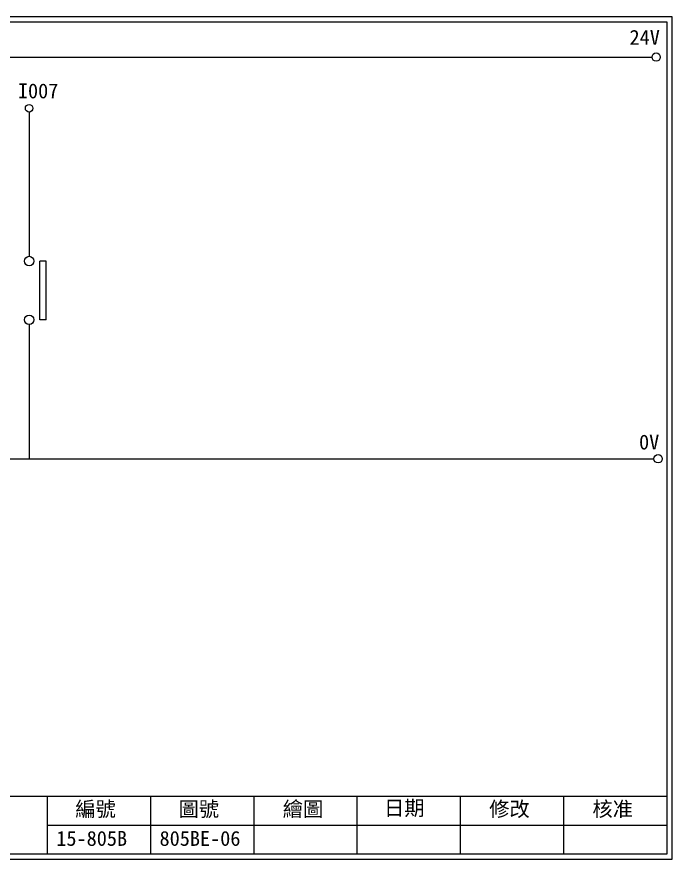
# Model space of a CAD drawing. Extents: x 275 to 562, y 265 to 469.
# Drawn here: x 403.2 to 561.9, y 264.9 to 468.9 of the extents above; entities that cross this region are included whole.
import ezdxf

# ---------------------------------------------------------------- set-up
doc = ezdxf.new("R2010")
doc.units = 0
doc.layers.get('0').update_dxf_attribs({"linetype": 'CONTINUOUS'})
doc.layers.add('圖框層', color=7, linetype='CONTINUOUS')
doc.layers.add('標尺寸層', color=3, linetype='CONTINUOUS')
doc.styles.add('STSL', font='kaiu.ttf')

msp = doc.modelspace()

# ---------------------------------------------------------------- linework, layer by layer
for p, q in [((410.3, 409.78), (408.79, 409.78)), ((410.3, 395.55), (408.79, 395.55))]:
    msp.add_line(p, q)
for centre in [(558.02, 459.17), (558.5, 361.9)]:
    msp.add_circle(centre, 1)
at = {"layer": '圖框層', "color": 7}
for p, q in [((561.9, 468.91), (274.9, 468.91)), ((560.65, 467.66), (276.15, 467.66)), ((560.65, 266.2), (560.65, 467.66)), ((561.9, 264.95), (561.9, 468.91)), ((276.15, 280.2), (560.65, 280.2)), ((410.65, 266.2), (410.65, 280.2)), ((435.65, 266.2), (435.65, 280.2)), ((460.65, 266.2), (460.65, 280.2)), ((485.65, 266.2), (485.65, 280.2)), ((510.65, 266.2), (510.65, 280.2)), ((535.65, 266.2), (535.65, 280.2)), ((410.65, 273.2), (560.65, 273.2)), ((276.15, 266.2), (560.65, 266.2)), ((274.9, 264.95), (561.9, 264.95))]:
    msp.add_line(p, q, dxfattribs=at)
at = {"layer": '標尺寸層', "color": 7}
for p, q in [((279.42, 459.17), (557.02, 459.17)), ((406.19, 445.86), (406.19, 410.93)), ((408.79, 395.55), (408.79, 409.78)), ((410.3, 395.55), (410.3, 409.78)), ((406.19, 394.41), (406.19, 361.9)), ((406.19, 394.4), (406.19, 361.9)), ((279.63, 361.9), (557.5, 361.9))]:
    msp.add_line(p, q, dxfattribs=at)
for centre, radius in [((406.19, 446.78), 0.92), ((406.19, 446.78), 0.92), ((406.19, 409.78), 1.15), ((406.19, 395.55), 1.15)]:
    msp.add_circle(centre, radius, dxfattribs=at)

# ---------------------------------------------------------------- texts
at = {"layer": '圖框層', "color": 4, "style": 'STSL'}
for s, p in [('24V', (551.58, 462.16)), ('I007', (403.46, 449.18)), ('0V', (553.88, 364.15)), ('繪圖', (467.59, 275.29)), ('日期', (492.12, 275.53)), ('編號', (417.36, 275.28)), ('圖號', (442.36, 275.28)), ('修改', (517.59, 275.29)), ('核准', (542.59, 275.29)), ('15-805B', (412.76, 268.17)), ('805BE-06', (437.76, 268.17))]:
    msp.add_text(s, height=3.6, dxfattribs=at).set_placement(p)

doc.saveas('drawing.dxf')
